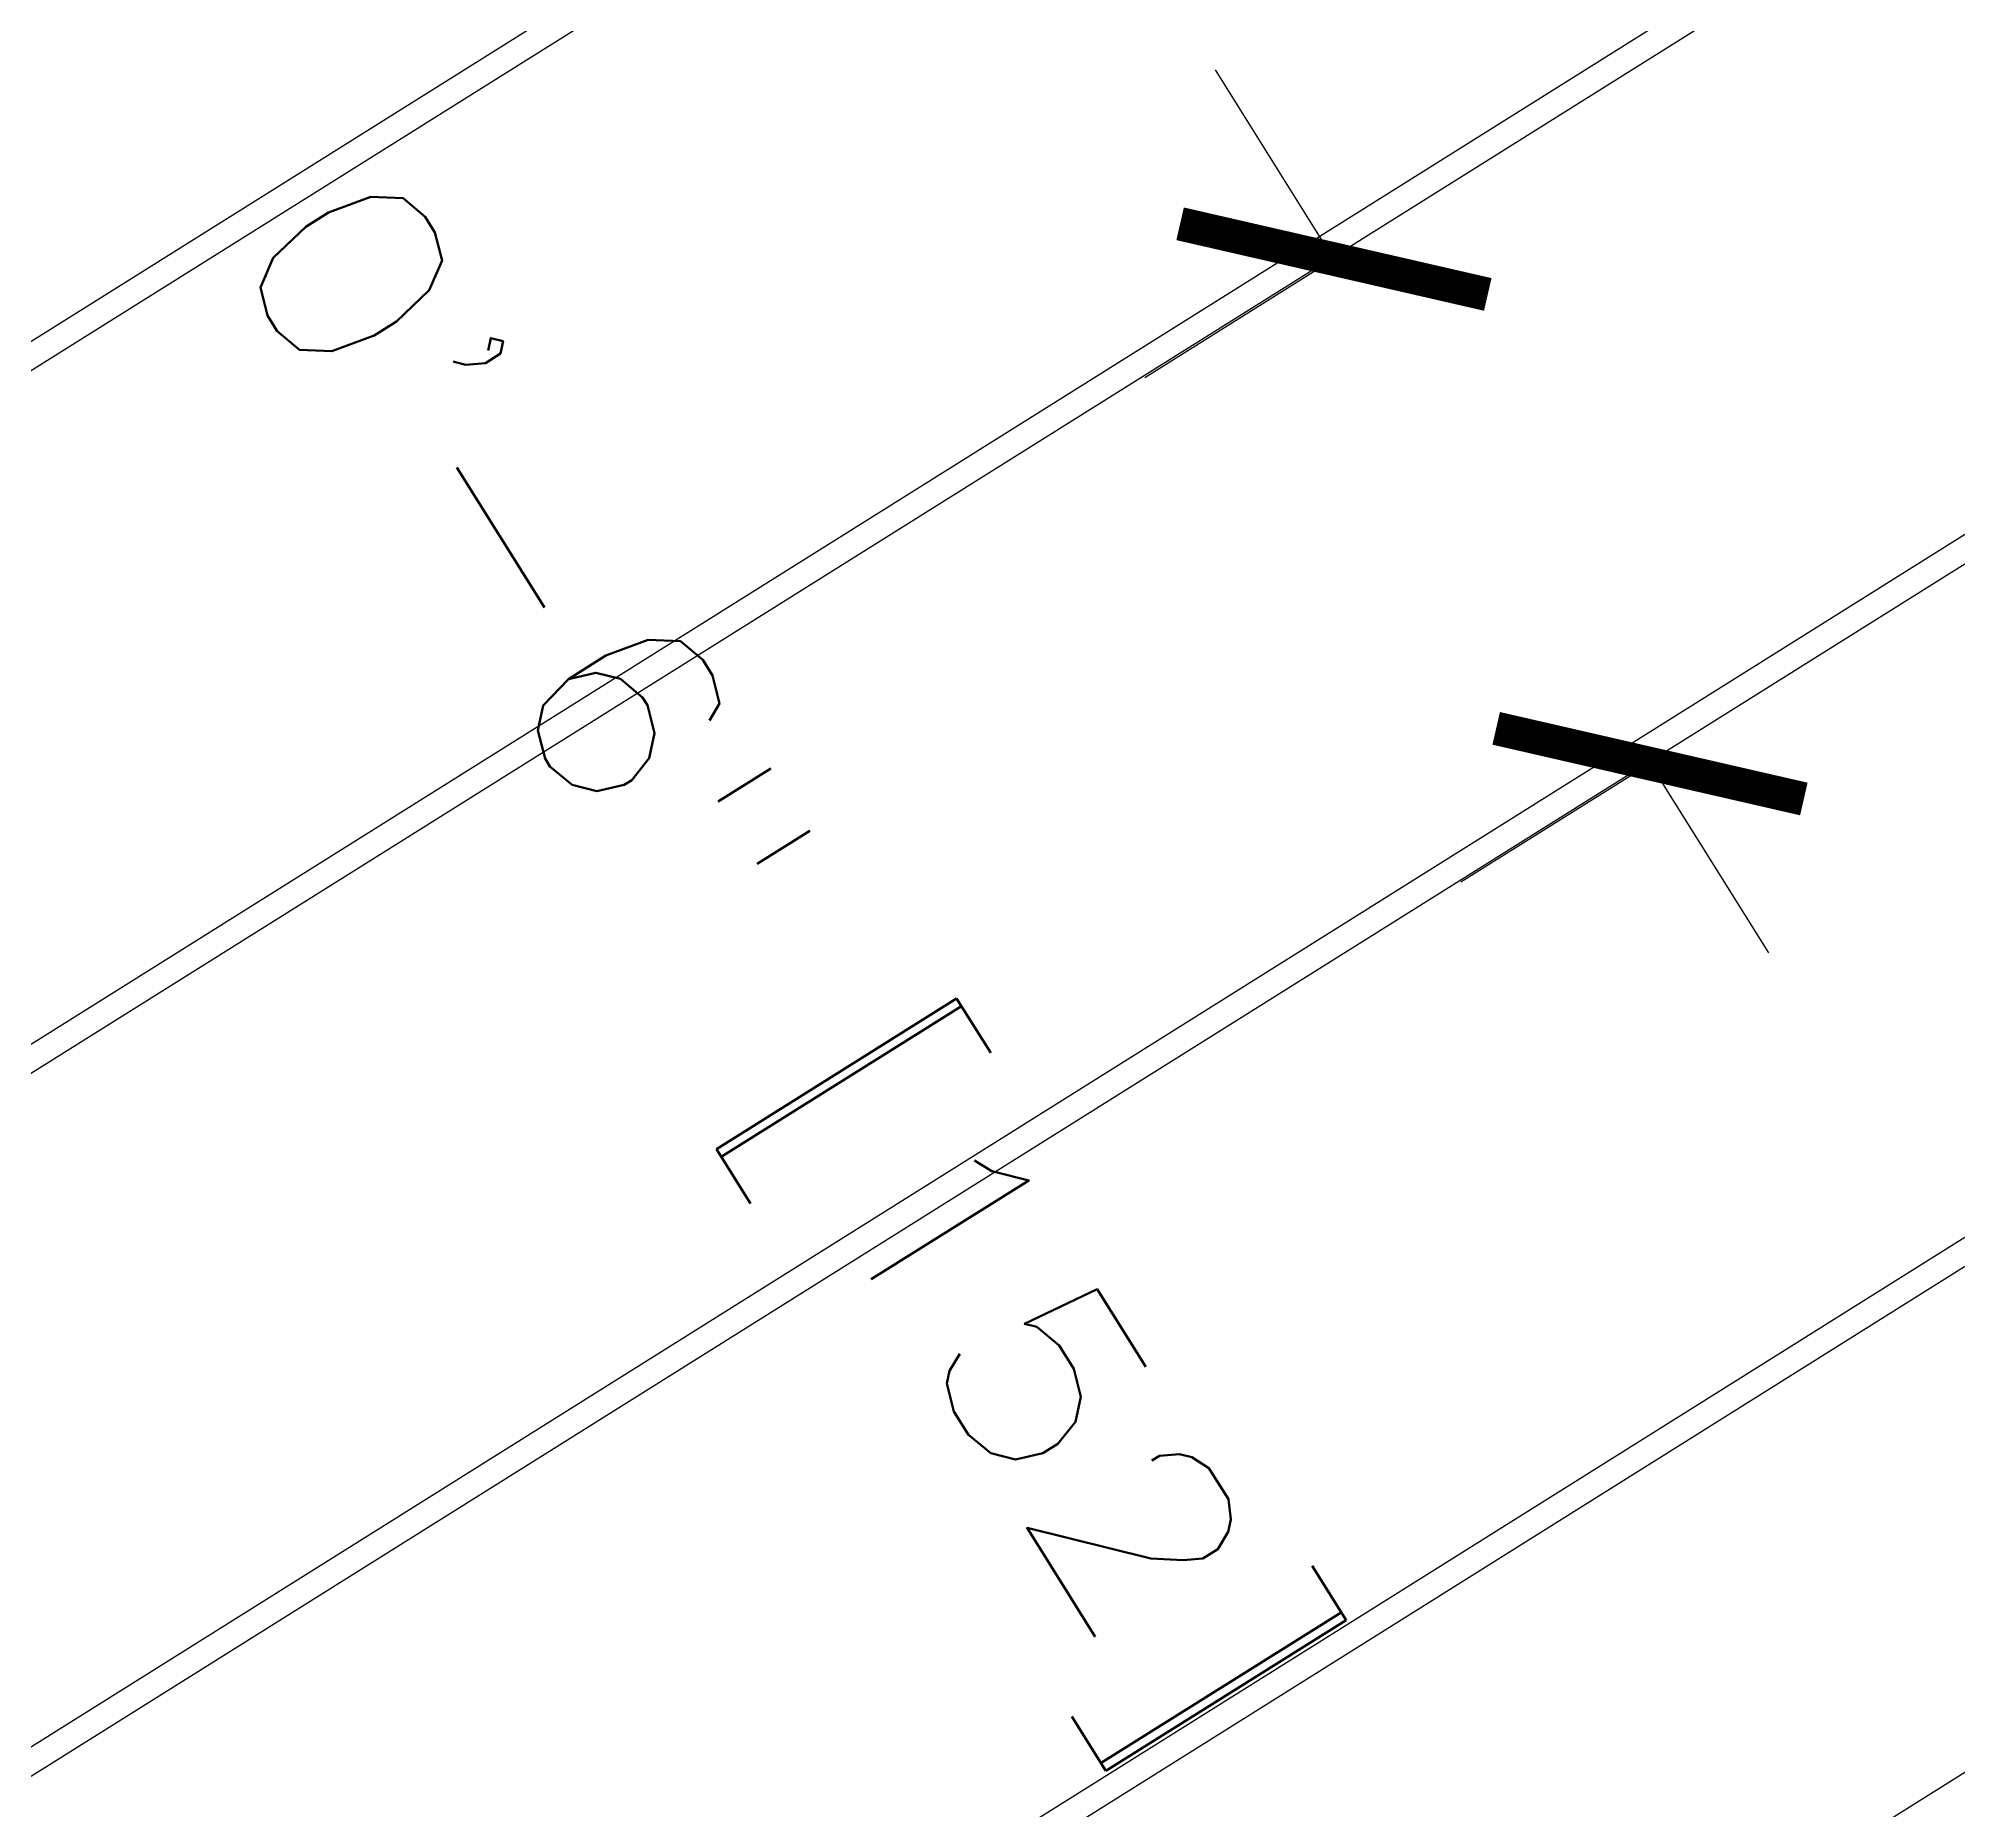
# Model space of a CAD drawing. Header units: inches. Extents: x -1254 to 5631, y 14 to 582.
# Drawn here: x 472.42 to 491.76, y 148.9 to 166.75 of the extents above; entities that cross this region are included whole.
import ezdxf
from ezdxf import colors
from ezdxf.entities.mleader import LeaderData, LeaderLine
from ezdxf.math import Vec2, Vec3

# ---------------------------------------------------------------- set-up
doc = ezdxf.new("R2010")
doc.units = ezdxf.units.IN
doc.header["$MEASUREMENT"] = 0
for name, color, linetype in [('Arch_Section_Handrail', 1, 'Continuous'), ('Dim', 5, 'Continuous'), ('Mleader', 5, 'Continuous'), ('Struc_Section_Steel', 11, 'Continuous')]:
    doc.layers.add(name, color=color, linetype=linetype)
doc.styles.add('ROMANS', font='romans.shx', dxfattribs={"width": 1.15})
doc.dimstyles.new('ROMANS', dxfattribs={"dimscale": 0, "dimtxt": 0.078125, "dimasz": 0.09375, "dimexe": 0.09375, "dimexo": 0.09375, "dimgap": 0.0625, "dimtad": 0, "dimdec": 4, "dimzin": 1, "dimdsep": 46, "dimlunit": 4, "dimtxsty": 'ROMANS', "dimblk": 'ARCHTICK', "dimcen": 0.0625, "dimdle": 0.09375, "dimclrd": 256, "dimclre": 256, "dimclrt": 256, "dimadec": 0, "dimazin": 0, "dimtfac": 1, "dimtdec": 4, "dimtofl": 0, "dimtmove": 2, "dimatfit": 0, "dimfxl": 1, "dimtfillclr": 256, "dimfrac": 2, "dimtolj": 1, "dimtzin": 0, "dimarcsym": 0})
doc.dimstyles.new('ROMANS-beside', dxfattribs={"dimscale": 0, "dimtxt": 0.078125, "dimasz": 0.09375, "dimexe": 0.09375, "dimexo": 0.09375, "dimgap": 0.0625, "dimtad": 1, "dimdec": 4, "dimzin": 1, "dimdsep": 46, "dimlunit": 4, "dimtxsty": 'ROMANS', "dimblk": 'ARCHTICK', "dimcen": 0.0625, "dimdle": 0.09375, "dimclrd": 256, "dimclre": 256, "dimclrt": 256, "dimadec": 0, "dimazin": 0, "dimtfac": 1, "dimtdec": 4, "dimtofl": 0, "dimtmove": 0, "dimatfit": 0, "dimfxl": 1, "dimtfillclr": 256, "dimfrac": 2, "dimtolj": 1, "dimtzin": 0, "dimarcsym": 0})

# ---------------------------------------------------------------- blocks, each defined once
blk = doc.blocks.new('_ArchTick')
at = {"color": 0, "linetype": 'ByBlock', "const_width": 0.15}
blk.add_lwpolyline([(-0.5, -0.5), (0.5, 0.5)], dxfattribs=at)
blk = doc.blocks.new('*D28')
at = {"layer": 'DEFPOINTS', "color": 0, "ltscale": 0.1, "transparency": 16777216}
for p in [(465.299, 174.729), (477.516, 174.729), (477.516, 138.729)]:
    blk.add_point(p, dxfattribs=at)
at = {"layer": 'Dim', "lineweight": -2, "ltscale": 0.1, "transparency": 16777216}
for p, q in [((475.266, 174.729), (463.049, 174.729)), ((465.299, 138.635), (465.299, 174.823)), ((475.266, 138.729), (463.049, 138.729))]:
    blk.add_line(p, q, dxfattribs=at)
at = {"layer": 'Dim', "lineweight": -2, "ltscale": 0.1, "transparency": 16777216, "xscale": 2.25, "yscale": 2.25, "zscale": 2.25}
for p, rotation in [((465.299, 174.729), 90), ((465.299, 138.729), 270)]:
    blk.add_blockref('_ArchTick', p, dxfattribs=dict(at, rotation=rotation))
at = {"layer": 'Dim', "ltscale": 0.1, "transparency": 16777216, "char_height": 1.875, "attachment_point": 5, "rotation": 90, "style": 'ROMANS'}
for s, insert in [('\\A1;3\'-0"', (462.683, 156.729)), ('\\A1;[914]', (468.227, 156.729))]:
    blk.add_mtext(s, dxfattribs=dict(at, insert=insert))
blk = doc.blocks.new('*D31')
at = {"layer": 'DEFPOINTS', "color": 0, "ltscale": 0.1, "transparency": 16777216}
for p in [(487.319, 165.678), (490.505, 160.594), (488.664, 159.44)]:
    blk.add_point(p, dxfattribs=at)
at = {"layer": 'Dim', "lineweight": -2, "ltscale": 0.1, "transparency": 16777216}
for p, q in [((485.478, 164.524), (484.283, 166.431)), ((485.412, 164.483), (483.571, 163.329)), ((488.664, 159.44), (489.858, 157.533)), ((488.598, 159.399), (486.757, 158.245))]:
    blk.add_line(p, q, dxfattribs=at)
at = {"layer": 'Dim', "lineweight": -2, "ltscale": 0.1, "transparency": 16777216, "xscale": 2.25, "yscale": 2.25, "zscale": 2.25}
for p, rotation in [((485.478, 164.524), 302.074000875314), ((488.664, 159.44), 122.074000875314)]:
    blk.add_blockref('_ArchTick', p, dxfattribs=dict(at, rotation=rotation))
at = {"layer": 'Dim', "ltscale": 0.1, "transparency": 16777216, "insert": (479.626, 157.317), "char_height": 1.875, "attachment_point": 5, "rotation": 302.074, "style": 'ROMANS'}
blk.add_mtext('\\A1;0\'-6" [152]', dxfattribs=at)

msp = doc.modelspace()

# ---------------------------------------------------------------- linework, layer by layer
at = {"layer": 'Arch_Section_Handrail'}
for p, q in [((423.70323, 133.21512), (509.39058, 186.91253)), ((423.83598, 133.00328), (509.62598, 186.76502)), ((426.88931, 128.13095), (515.04015, 183.37214)), ((427.02207, 127.9191), (515.27555, 183.22462)), ((430.0754, 123.04677), (520.68972, 179.83174)), ((430.20815, 122.83493), (520.92512, 179.68423)), ((433.26148, 117.96259), (524.62221, 175.21531)), ((433.39424, 117.75075), (524.75496, 175.00347))]:
    msp.add_line(p, q, dxfattribs=at)
at = {"layer": 'Struc_Section_Steel'}
msp.add_line((429.80698, 110.40744), (531.5853, 174.18852), dxfattribs=at)

# ---------------------------------------------------------------- dimensions: what is measured, and where the dimension line sits
at = {"layer": 'Dim', "ltscale": 0.1}
for base, p1, p2, angle, dimstyle, override, picture, middle in [((465.29883, 174.72901), (477.51595, 138.72901), (477.51595, 174.72901), 90, 'ROMANS-beside', {"dimscale": 0, "dimtxt": 0.078125, "dimasz": 0.09375, "dimexe": 0.09375, "dimexo": 0.09375, "dimgap": 0.0625, "dimpost": '\\X', "dimcen": 0.0625, "dimtix": 0, "dimtofl": 0, "dimtmove": 0, "dimatfit": 0}, '*D28', (465.29883, 156.72901)), ((488.6636, 159.43988), (487.3185, 165.67774), (490.50459, 160.59356), 302.074001, 'ROMANS', {"dimscale": 0, "dimtxt": 0.078125, "dimasz": 0.09375, "dimexe": 0.09375, "dimexo": 0.09375, "dimgap": 0.0625, "dimcen": 0.0625, "dimtix": 0, "dimtofl": 0, "dimtmove": 2, "dimatfit": 0}, '*D31', (479.62587, 157.31663))]:
    dim = msp.add_linear_dim(base=base, p1=p1, p2=p2, angle=angle, dimstyle=dimstyle, override=override, dxfattribs=at)
    dim.commit()
    dim.dimension.update_dxf_attribs({"geometry": picture, "text_midpoint": middle})

# ---------------------------------------------------------------- leaders
at = {"layer": 'Mleader'}
ml = msp.add_multileader_mtext('Standard', dxfattribs=at)
ml.set_content('C250', color=256, style='ROMANS')
ml.set_leader_properties()
ml.build(insert=Vec2(0, 0))
ml.multileader.update_dxf_attribs({"dogleg_length": 0.36, "arrow_head_size": 9, "scale": 48})
ctx = ml.context
ctx.base_point, ctx.scale, ctx.char_height, ctx.arrow_head_size, ctx.landing_gap_size, ctx.plane_origin = Vec3(183.01226, 176.40808), 48, 3, 9, 4.32, Vec3(187.33226, 178.20808)
ctx.left_attachment, ctx.right_attachment, ctx.attachment_type = 0, 0, 1
notes = []
notes.append((ctx, [(0, (1, 1, 0), (165.73226, 176.40808), (1, 0), 17.28, [(0, [(149.80369, 160.47951)], 0, [])])]))
ctx.mtext.insert, ctx.mtext.width, ctx.mtext.defined_height, ctx.mtext.flow_direction = Vec3(187.33226, 178.20808), 31.6041847, 9.65143, 5
for ctx, leaders in notes:
    for number, flags, end, landing, length, lines in leaders:
        leader = LeaderData()
        leader.index, (leader.has_last_leader_line, leader.has_dogleg_vector, leader.attachment_direction) = number, flags
        leader.last_leader_point, leader.dogleg_vector, leader.dogleg_length = Vec3(end), Vec3(landing), length
        for number, points, colour, breaks in lines:
            line = LeaderLine()
            line.index, line.vertices, line.color, line.breaks = number, Vec3.list(points), colors.encode_raw_color(colour), breaks
            leader.lines.append(line)
        ctx.leaders.append(leader)

doc.saveas('drawing.dxf')
